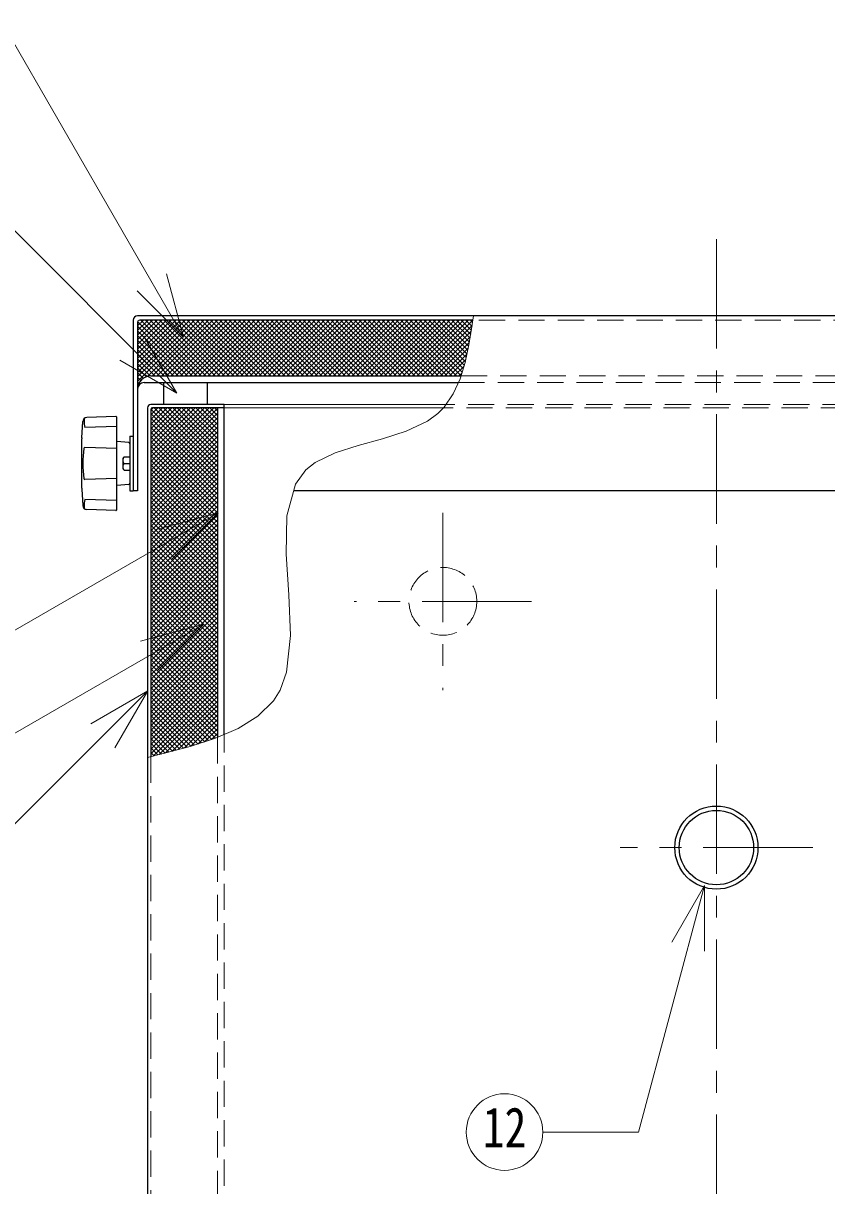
# Model space of a CAD drawing. Units: millimetres at full size, sheet at 1:10; details may follow other scales. Extents: x -2123 to 1927, y -1358 to 1452.
# Drawn here: x -1790 to -1422, y -520 to 11 of the extents above; entities that cross this region are included whole.
import ezdxf
from ezdxf.enums import TextEntityAlignment as Align

# ---------------------------------------------------------------- set-up
doc = ezdxf.new("R2010")
doc.units = ezdxf.units.MM
doc.header["$LTSCALE"] = 10
doc.linetypes.add('CHAIN1', pattern=[8, 5, -1, 1, -1])
doc.linetypes.add('DASHED1', pattern=[1.8, 1.2, -0.6])
doc.layers.add('0-0', color=7, linetype='Continuous', lineweight=18)
doc.styles.add('ＭＳ ゴシック', font='')
doc.styles.get('ＭＳ ゴシック').set_extended_font_data('MS Gothic')

msp = doc.modelspace()

# ---------------------------------------------------------------- linework, layer by layer
at = {"layer": '0-0'}
for p, q in [((-1716.29, -132.35), (-1799.11, 11.09)), ((-1719.4, -157.9), (-1805.96, -71.35)), ((-1716.29, -132.35), (-1724.05, -103.37)), ((-1716.29, -132.35), (-1737.5, -111.14)), ((-1719.4, -157.9), (-1734.4, -131.92)), ((-1719.4, -157.9), (-1745.39, -142.9)), ((-1700.49, -212.62), (-1812.37, -277.21)), ((-1700.49, -212.62), (-1729.47, -220.38)), ((-1700.49, -212.62), (-1721.71, -233.83)), ((-1707.06, -263.47), (-1830.3, -334.62)), ((-1707.06, -263.47), (-1736.03, -271.24)), ((-1707.06, -263.47), (-1728.27, -284.68)), ((-1732.7, -293.98), (-1823.55, -384.84)), ((-1732.7, -293.98), (-1758.68, -308.98)), ((-1732.7, -293.98), (-1747.7, -319.96)), ((-1478.23, -382.87), (-1508.43, -495.58)), ((-1478.23, -382.87), (-1493.23, -408.85)), ((-1478.23, -382.87), (-1478.23, -412.87)), ((-1552.11, -495.58), (-1508.43, -495.58))]:
    msp.add_line(p, q, dxfattribs=at)
at = {"layer": '0-0', "color": 4, "linetype": 'CHAIN1', "lineweight": 9}
for p, q in [((-1472.8, -87.59), (-1472.8, -818.09)), ((-1597.8, -212.59), (-1597.8, -293.59)), ((-1557.3, -253.09), (-1638.3, -253.09)), ((-1428.8, -365.59), (-1516.8, -365.59))]:
    msp.add_line(p, q, dxfattribs=at)
at = {"layer": '0-0', "color": 5, "lineweight": 25}
for p, q in [((-1739.3, -124.59), (-1739.3, -202.59)), ((-1737.3, -125.59), (-1737.3, -202.59)), ((-1584.05, -124.59), (-1736.3, -124.59)), ((-1734.3, -153.09), (-1590.7, -153.09)), ((-1731.3, -150.09), (-1589.54, -150.09)), ((-1725.3, -163.09), (-1725.3, -153.09)), ((-1705.3, -163.09), (-1705.3, -153.09)), ((-1732.8, -164.59), (-1732.8, -753.59)), ((-1697.8, -163.09), (-1731.3, -163.09)), ((-1697.8, -164.59), (-1730.55, -164.59)), ((-1700.8, -164.59), (-1700.8, -315.23)), ((-1697.8, -313.94), (-1697.8, -163.09)), ((-1747.32, -168.62), (-1760.47, -169.05)), ((-1746.8, -211.05), (-1746.8, -169.12)), ((-1731.3, -165.34), (-1731.3, -324.05)), ((-1762.79, -178.32), (-1762.4, -170.94)), ((-1746.8, -173.15), (-1761.35, -173.64)), ((-1762.8, -201.32), (-1762.8, -178.85)), ((-1741.26, -180.55), (-1746.8, -180.09)), ((-1740.8, -177.59), (-1739.3, -177.59)), ((-1746.8, -183.23), (-1761.35, -182.75)), ((-1744.05, -187.74), (-1744.05, -192.44)), ((-1743.43, -187.09), (-1740.8, -187.09)), ((-1743.43, -190.09), (-1740.8, -190.09)), ((-1743.43, -193.09), (-1740.8, -193.09)), ((-1762.79, -201.85), (-1762.4, -209.23)), ((-1746.8, -196.94), (-1761.35, -197.43)), ((-1741.26, -199.62), (-1746.8, -200.09)), ((-1746.8, -207.02), (-1761.35, -206.54)), ((-1737.3, -202.59), (-1739.3, -202.59)), ((-1206.3, -202.59), (-1665.99, -202.59)), ((-1747.32, -211.55), (-1760.47, -211.13))]:
    msp.add_line(p, q, dxfattribs=at)
at = {"layer": '0-0', "color": 4, "lineweight": 9}
for p, q in [((-1737.3, -152.67), (-1709.21, -124.59)), ((-1737.3, -150.55), (-1711.33, -124.59)), ((-1737.3, -148.43), (-1713.46, -124.59)), ((-1737.3, -146.31), (-1715.58, -124.59)), ((-1737.3, -144.19), (-1717.7, -124.59)), ((-1737.3, -142.07), (-1719.82, -124.59)), ((-1737.3, -139.95), (-1721.94, -124.59)), ((-1737.3, -137.83), (-1724.06, -124.59)), ((-1737.3, -135.7), (-1726.18, -124.59)), ((-1737.3, -133.58), (-1728.3, -124.59)), ((-1737.3, -131.46), (-1730.43, -124.59)), ((-1737.3, -129.34), (-1732.55, -124.59)), ((-1737.3, -127.22), (-1734.67, -124.59)), ((-1737.3, -127.34), (-1714.55, -150.09)), ((-1737.25, -125.27), (-1712.43, -150.09)), ((-1735.81, -124.59), (-1710.31, -150.09)), ((-1733.69, -124.59), (-1708.19, -150.09)), ((-1732.78, -150.27), (-1707.09, -124.59)), ((-1731.57, -124.59), (-1706.07, -150.09)), ((-1730.47, -150.09), (-1704.97, -124.59)), ((-1729.45, -124.59), (-1703.95, -150.09)), ((-1728.35, -150.09), (-1702.85, -124.59)), ((-1727.33, -124.59), (-1701.83, -150.09)), ((-1726.23, -150.09), (-1700.73, -124.59)), ((-1725.2, -124.59), (-1699.7, -150.09)), ((-1724.11, -150.09), (-1698.61, -124.59)), ((-1723.08, -124.59), (-1697.58, -150.09)), ((-1721.99, -150.09), (-1696.49, -124.59)), ((-1720.96, -124.59), (-1695.46, -150.09)), ((-1719.86, -150.09), (-1694.36, -124.59)), ((-1718.84, -124.59), (-1693.34, -150.09)), ((-1717.74, -150.09), (-1692.24, -124.59)), ((-1716.72, -124.59), (-1691.22, -150.09)), ((-1715.62, -150.09), (-1690.12, -124.59)), ((-1714.6, -124.59), (-1689.1, -150.09)), ((-1713.5, -150.09), (-1688, -124.59)), ((-1712.48, -124.59), (-1686.98, -150.09)), ((-1711.38, -150.09), (-1685.88, -124.59)), ((-1710.36, -124.59), (-1684.86, -150.09)), ((-1709.26, -150.09), (-1683.76, -124.59)), ((-1708.23, -124.59), (-1682.73, -150.09)), ((-1707.14, -150.09), (-1681.64, -124.59)), ((-1706.11, -124.59), (-1680.61, -150.09)), ((-1705.01, -150.09), (-1679.51, -124.59)), ((-1703.99, -124.59), (-1678.49, -150.09)), ((-1702.89, -150.09), (-1677.39, -124.59)), ((-1701.87, -124.59), (-1676.37, -150.09)), ((-1700.77, -150.09), (-1675.27, -124.59)), ((-1699.75, -124.59), (-1674.25, -150.09)), ((-1698.65, -150.09), (-1673.15, -124.59)), ((-1697.63, -124.59), (-1672.13, -150.09)), ((-1696.53, -150.09), (-1671.03, -124.59)), ((-1695.51, -124.59), (-1670.01, -150.09)), ((-1694.41, -150.09), (-1668.91, -124.59)), ((-1693.38, -124.59), (-1667.88, -150.09)), ((-1692.29, -150.09), (-1666.79, -124.59)), ((-1691.26, -124.59), (-1665.76, -150.09)), ((-1690.17, -150.09), (-1664.67, -124.59)), ((-1689.14, -124.59), (-1663.64, -150.09)), ((-1688.04, -150.09), (-1662.54, -124.59)), ((-1687.02, -124.59), (-1661.52, -150.09)), ((-1685.92, -150.09), (-1660.42, -124.59)), ((-1684.9, -124.59), (-1659.4, -150.09)), ((-1683.8, -150.09), (-1658.3, -124.59)), ((-1682.78, -124.59), (-1657.28, -150.09)), ((-1681.68, -150.09), (-1656.18, -124.59)), ((-1680.66, -124.59), (-1655.16, -150.09)), ((-1679.56, -150.09), (-1654.06, -124.59)), ((-1678.54, -124.59), (-1653.04, -150.09)), ((-1677.44, -150.09), (-1651.94, -124.59)), ((-1676.41, -124.59), (-1650.91, -150.09)), ((-1675.32, -150.09), (-1649.82, -124.59)), ((-1674.29, -124.59), (-1648.79, -150.09)), ((-1673.19, -150.09), (-1647.69, -124.59)), ((-1672.17, -124.59), (-1646.67, -150.09)), ((-1671.07, -150.09), (-1645.57, -124.59)), ((-1670.05, -124.59), (-1644.55, -150.09)), ((-1668.95, -150.09), (-1643.45, -124.59)), ((-1667.93, -124.59), (-1642.43, -150.09)), ((-1666.83, -150.09), (-1641.33, -124.59)), ((-1665.81, -124.59), (-1640.31, -150.09)), ((-1664.71, -150.09), (-1639.21, -124.59)), ((-1663.69, -124.59), (-1638.19, -150.09)), ((-1662.59, -150.09), (-1637.09, -124.59)), ((-1661.57, -124.59), (-1636.07, -150.09)), ((-1660.47, -150.09), (-1634.97, -124.59)), ((-1659.44, -124.59), (-1633.94, -150.09)), ((-1658.35, -150.09), (-1632.85, -124.59)), ((-1657.32, -124.59), (-1631.82, -150.09)), ((-1656.22, -150.09), (-1630.72, -124.59)), ((-1655.2, -124.59), (-1629.7, -150.09)), ((-1654.1, -150.09), (-1628.6, -124.59)), ((-1653.08, -124.59), (-1627.58, -150.09)), ((-1651.98, -150.09), (-1626.48, -124.59)), ((-1650.96, -124.59), (-1625.46, -150.09)), ((-1649.86, -150.09), (-1624.36, -124.59)), ((-1648.84, -124.59), (-1623.34, -150.09)), ((-1647.74, -150.09), (-1622.24, -124.59)), ((-1646.72, -124.59), (-1621.22, -150.09)), ((-1645.62, -150.09), (-1620.12, -124.59)), ((-1644.59, -124.59), (-1619.09, -150.09)), ((-1643.5, -150.09), (-1618, -124.59)), ((-1642.47, -124.59), (-1616.97, -150.09)), ((-1641.37, -150.09), (-1615.87, -124.59)), ((-1640.35, -124.59), (-1614.85, -150.09)), ((-1639.25, -150.09), (-1613.75, -124.59)), ((-1638.23, -124.59), (-1612.73, -150.09)), ((-1637.13, -150.09), (-1611.63, -124.59)), ((-1636.11, -124.59), (-1610.61, -150.09)), ((-1635.01, -150.09), (-1609.51, -124.59)), ((-1633.99, -124.59), (-1608.49, -150.09)), ((-1632.89, -150.09), (-1607.39, -124.59)), ((-1631.87, -124.59), (-1606.37, -150.09)), ((-1630.77, -150.09), (-1605.27, -124.59)), ((-1629.75, -124.59), (-1604.25, -150.09)), ((-1628.65, -150.09), (-1603.15, -124.59)), ((-1627.62, -124.59), (-1602.12, -150.09)), ((-1626.53, -150.09), (-1601.03, -124.59)), ((-1625.5, -124.59), (-1600, -150.09)), ((-1624.4, -150.09), (-1598.9, -124.59)), ((-1623.38, -124.59), (-1597.88, -150.09)), ((-1622.28, -150.09), (-1596.78, -124.59)), ((-1621.26, -124.59), (-1595.76, -150.09)), ((-1620.16, -150.09), (-1594.66, -124.59)), ((-1619.14, -124.59), (-1593.64, -150.09)), ((-1618.04, -150.09), (-1592.54, -124.59)), ((-1617.02, -124.59), (-1591.52, -150.09)), ((-1615.92, -150.09), (-1590.42, -124.59)), ((-1614.9, -124.59), (-1589.51, -149.97)), ((-1613.8, -150.09), (-1588.3, -124.59)), ((-1612.77, -124.59), (-1589.01, -148.35)), ((-1611.68, -150.09), (-1586.18, -124.59)), ((-1610.65, -124.59), (-1588.51, -146.73)), ((-1609.56, -150.09), (-1584.06, -124.59)), ((-1608.53, -124.59), (-1588.02, -145.1)), ((-1607.43, -150.09), (-1584.43, -127.08)), ((-1606.41, -124.59), (-1587.55, -143.45)), ((-1604.29, -124.59), (-1587.17, -141.71)), ((-1602.17, -124.59), (-1586.79, -139.96)), ((-1600.05, -124.59), (-1586.41, -138.22)), ((-1597.93, -124.59), (-1586.03, -136.48)), ((-1595.8, -124.59), (-1585.7, -134.69)), ((-1593.68, -124.59), (-1585.4, -132.87)), ((-1591.56, -124.59), (-1585.09, -131.06)), ((-1589.44, -124.59), (-1584.78, -129.24)), ((-1587.32, -124.59), (-1584.48, -127.43)), ((-1585.2, -124.59), (-1584.2, -125.58)), ((-1737.3, -129.46), (-1716.68, -150.09)), ((-1737.3, -131.58), (-1718.8, -150.09)), ((-1605.31, -150.09), (-1584.85, -129.62)), ((-1603.19, -150.09), (-1585.28, -132.17)), ((-1737.3, -133.7), (-1720.92, -150.09)), ((-1737.3, -135.82), (-1723.04, -150.09)), ((-1737.3, -137.95), (-1725.16, -150.09)), ((-1601.07, -150.09), (-1585.71, -134.72)), ((-1598.95, -150.09), (-1586.22, -137.36)), ((-1737.3, -140.07), (-1727.28, -150.09)), ((-1737.3, -142.19), (-1729.4, -150.09)), ((-1596.83, -150.09), (-1586.81, -140.07)), ((-1594.71, -150.09), (-1587.4, -142.78)), ((-1737.3, -144.31), (-1731.52, -150.09)), ((-1737.3, -146.43), (-1733.3, -150.43)), ((-1737.3, -148.55), (-1734.71, -151.15)), ((-1592.58, -150.09), (-1588.2, -145.7)), ((-1737.3, -150.67), (-1735.83, -152.15)), ((-1737.3, -152.8), (-1736.68, -153.42)), ((-1590.46, -150.09), (-1589.14, -148.76)), ((-1737.3, -154.8), (-1737.12, -154.61)), ((-1737.3, -154.92), (-1737.2, -155.01)), ((-1731.3, -193.34), (-1702.54, -164.59)), ((-1731.3, -191.22), (-1704.67, -164.59)), ((-1731.3, -189.1), (-1706.79, -164.59)), ((-1731.3, -186.98), (-1708.91, -164.59)), ((-1731.3, -184.86), (-1711.03, -164.59)), ((-1731.3, -182.74), (-1713.15, -164.59)), ((-1731.3, -180.62), (-1715.27, -164.59)), ((-1731.3, -178.49), (-1717.39, -164.59)), ((-1731.3, -176.37), (-1719.51, -164.59)), ((-1731.3, -174.25), (-1721.64, -164.59)), ((-1731.3, -172.13), (-1723.76, -164.59)), ((-1731.3, -170.01), (-1725.88, -164.59)), ((-1731.3, -167.89), (-1728, -164.59)), ((-1731.3, -165.77), (-1730.12, -164.59)), ((-1729.75, -164.59), (-1700.8, -193.54)), ((-1727.63, -164.59), (-1700.8, -191.42)), ((-1725.51, -164.59), (-1700.8, -189.3)), ((-1723.39, -164.59), (-1700.8, -187.17)), ((-1721.27, -164.59), (-1700.8, -185.05)), ((-1719.15, -164.59), (-1700.8, -182.93)), ((-1717.02, -164.59), (-1700.8, -180.81)), ((-1714.9, -164.59), (-1700.8, -178.69)), ((-1712.78, -164.59), (-1700.8, -176.57)), ((-1710.66, -164.59), (-1700.8, -174.45)), ((-1708.54, -164.59), (-1700.8, -172.32)), ((-1706.42, -164.59), (-1700.8, -170.2)), ((-1704.3, -164.59), (-1700.8, -168.08)), ((-1702.18, -164.59), (-1700.8, -165.96)), ((-1596.35, -163.09), (-1697.8, -163.09)), ((-1597.48, -164.59), (-1697.8, -164.59)), ((-1731.3, -195.47), (-1700.8, -164.97)), ((-1731.3, -197.59), (-1700.8, -167.09)), ((-1731.3, -167.28), (-1700.8, -197.78)), ((-1731.3, -199.71), (-1700.8, -169.21)), ((-1731.3, -169.4), (-1700.8, -199.9)), ((-1731.28, -165.18), (-1700.8, -195.66)), ((-1731.3, -201.83), (-1700.8, -171.33)), ((-1731.3, -171.52), (-1700.8, -202.02)), ((-1731.3, -203.95), (-1700.8, -173.45)), ((-1731.3, -173.64), (-1700.8, -204.14)), ((-1731.3, -206.07), (-1700.8, -175.57)), ((-1731.3, -175.77), (-1700.8, -206.27)), ((-1731.3, -208.19), (-1700.8, -177.69)), ((-1731.3, -177.89), (-1700.8, -208.39)), ((-1731.3, -210.31), (-1700.8, -179.81)), ((-1731.3, -180.01), (-1700.8, -210.51)), ((-1731.3, -212.44), (-1700.8, -181.94)), ((-1731.3, -182.13), (-1700.8, -212.63)), ((-1731.3, -214.56), (-1700.8, -184.06)), ((-1731.3, -184.25), (-1700.8, -214.75)), ((-1731.3, -216.68), (-1700.8, -186.18)), ((-1731.3, -186.37), (-1700.8, -216.87)), ((-1731.3, -218.8), (-1700.8, -188.3)), ((-1731.3, -188.49), (-1700.8, -218.99)), ((-1731.3, -220.92), (-1700.8, -190.42)), ((-1731.3, -190.61), (-1700.8, -221.11)), ((-1731.3, -223.04), (-1700.8, -192.54)), ((-1731.3, -192.74), (-1700.8, -223.24)), ((-1731.3, -225.16), (-1700.8, -194.66)), ((-1731.3, -194.86), (-1700.8, -225.36)), ((-1731.3, -227.29), (-1700.8, -196.79)), ((-1731.3, -196.98), (-1700.8, -227.48)), ((-1731.3, -229.41), (-1700.8, -198.91)), ((-1731.3, -199.1), (-1700.8, -229.6)), ((-1731.3, -231.53), (-1700.8, -201.03)), ((-1731.3, -201.22), (-1700.8, -231.72)), ((-1731.3, -233.65), (-1700.8, -203.15)), ((-1731.3, -203.34), (-1700.8, -233.84)), ((-1731.3, -235.77), (-1700.8, -205.27)), ((-1731.3, -205.46), (-1700.8, -235.96)), ((-1731.3, -237.89), (-1700.8, -207.39)), ((-1731.3, -207.59), (-1700.8, -238.09)), ((-1731.3, -240.01), (-1700.8, -209.51)), ((-1731.3, -209.71), (-1700.8, -240.21)), ((-1731.3, -242.13), (-1700.8, -211.63)), ((-1731.3, -211.83), (-1700.8, -242.33)), ((-1731.3, -244.26), (-1700.8, -213.76)), ((-1731.3, -213.95), (-1700.8, -244.45)), ((-1731.3, -246.38), (-1700.8, -215.88)), ((-1731.3, -216.07), (-1700.8, -246.57)), ((-1731.3, -248.5), (-1700.8, -218)), ((-1731.3, -218.19), (-1700.8, -248.69)), ((-1731.3, -250.62), (-1700.8, -220.12)), ((-1731.3, -220.31), (-1700.8, -250.81)), ((-1731.3, -252.74), (-1700.8, -222.24)), ((-1731.3, -222.43), (-1700.8, -252.93)), ((-1731.3, -254.86), (-1700.8, -224.36)), ((-1731.3, -224.56), (-1700.8, -255.06)), ((-1731.3, -256.98), (-1700.8, -226.48)), ((-1731.3, -226.68), (-1700.8, -257.18)), ((-1731.3, -259.1), (-1700.8, -228.6)), ((-1731.3, -228.8), (-1700.8, -259.3)), ((-1731.3, -261.23), (-1700.8, -230.73)), ((-1731.3, -230.92), (-1700.8, -261.42)), ((-1731.3, -263.35), (-1700.8, -232.85)), ((-1731.3, -233.04), (-1700.8, -263.54)), ((-1731.3, -265.47), (-1700.8, -234.97)), ((-1731.3, -235.16), (-1700.8, -265.66)), ((-1731.3, -267.59), (-1700.8, -237.09)), ((-1731.3, -237.28), (-1700.8, -267.78)), ((-1731.3, -269.71), (-1700.8, -239.21)), ((-1731.3, -239.41), (-1700.8, -269.91)), ((-1731.3, -271.83), (-1700.8, -241.33)), ((-1731.3, -241.53), (-1700.8, -272.03)), ((-1731.3, -273.95), (-1700.8, -243.45)), ((-1731.3, -243.65), (-1700.8, -274.15)), ((-1731.3, -276.08), (-1700.8, -245.58)), ((-1731.3, -245.77), (-1700.8, -276.27)), ((-1731.3, -278.2), (-1700.8, -247.7)), ((-1731.3, -247.89), (-1700.8, -278.39)), ((-1731.3, -280.32), (-1700.8, -249.82)), ((-1731.3, -250.01), (-1700.8, -280.51)), ((-1731.3, -282.44), (-1700.8, -251.94)), ((-1731.3, -252.13), (-1700.8, -282.63)), ((-1731.3, -284.56), (-1700.8, -254.06)), ((-1731.3, -254.25), (-1700.8, -284.75)), ((-1731.3, -286.68), (-1700.8, -256.18)), ((-1731.3, -256.38), (-1700.8, -286.88)), ((-1731.3, -288.8), (-1700.8, -258.3)), ((-1731.3, -258.5), (-1700.8, -289)), ((-1731.3, -290.92), (-1700.8, -260.42)), ((-1731.3, -260.62), (-1700.8, -291.12)), ((-1731.3, -293.05), (-1700.8, -262.55)), ((-1731.3, -262.74), (-1700.8, -293.24)), ((-1731.3, -295.17), (-1700.8, -264.67)), ((-1731.3, -264.86), (-1700.8, -295.36)), ((-1731.3, -297.29), (-1700.8, -266.79)), ((-1731.3, -266.98), (-1700.8, -297.48)), ((-1731.3, -299.41), (-1700.8, -268.91)), ((-1731.3, -269.1), (-1700.8, -299.6)), ((-1731.3, -301.53), (-1700.8, -271.03)), ((-1731.3, -271.23), (-1700.8, -301.73)), ((-1731.3, -303.65), (-1700.8, -273.15)), ((-1731.3, -273.35), (-1700.8, -303.85)), ((-1731.3, -305.77), (-1700.8, -275.27)), ((-1731.3, -275.47), (-1700.8, -305.97)), ((-1731.3, -307.9), (-1700.8, -277.4)), ((-1731.3, -277.59), (-1700.8, -308.09)), ((-1731.3, -310.02), (-1700.8, -279.52)), ((-1731.3, -279.71), (-1700.8, -310.21)), ((-1731.3, -312.14), (-1700.8, -281.64)), ((-1731.3, -281.83), (-1700.8, -312.33)), ((-1731.3, -314.26), (-1700.8, -283.76)), ((-1731.3, -283.95), (-1700.8, -314.45)), ((-1731.3, -316.38), (-1700.8, -285.88)), ((-1731.3, -286.07), (-1701.74, -315.64)), ((-1731.3, -318.5), (-1700.8, -288)), ((-1731.3, -288.2), (-1703.34, -316.16)), ((-1731.3, -320.62), (-1700.8, -290.12)), ((-1731.3, -290.32), (-1704.95, -316.67)), ((-1731.3, -322.74), (-1700.8, -292.24)), ((-1731.3, -292.44), (-1706.55, -317.19)), ((-1731.3, -294.56), (-1708.15, -317.71)), ((-1731.3, -296.68), (-1709.76, -318.23)), ((-1730.22, -323.78), (-1700.8, -294.37)), ((-1727.4, -323.09), (-1700.8, -296.49)), ((-1731.3, -298.8), (-1711.36, -318.74)), ((-1731.3, -300.92), (-1712.96, -319.26)), ((-1724.56, -322.36), (-1700.8, -298.61)), ((-1721.67, -321.6), (-1700.8, -300.73)), ((-1731.3, -303.04), (-1714.62, -319.72)), ((-1731.3, -305.17), (-1716.3, -320.17)), ((-1731.3, -307.29), (-1717.97, -320.61)), ((-1718.78, -320.83), (-1700.8, -302.85)), ((-1715.89, -320.06), (-1700.8, -304.97)), ((-1712.97, -319.26), (-1700.8, -307.09)), ((-1731.3, -309.41), (-1719.65, -321.06)), ((-1731.3, -311.53), (-1721.33, -321.51)), ((-1709.84, -318.25), (-1700.8, -309.22)), ((-1706.71, -317.24), (-1700.8, -311.34)), ((-1731.3, -313.65), (-1723, -321.95)), ((-1731.3, -315.77), (-1724.68, -322.4)), ((-1731.3, -317.89), (-1726.37, -322.83)), ((-1703.57, -316.23), (-1700.8, -313.46)), ((-1731.3, -320.02), (-1728.07, -323.25)), ((-1731.3, -322.14), (-1729.77, -323.67))]:
    msp.add_line(p, q, dxfattribs=at)
at = {"layer": '0-0', "linetype": 'DASHED1'}
for p, q in [((-1209.3, -124.59), (-1584.05, -124.59)), ((-1590.7, -153.09), (-1211.3, -153.09)), ((-1589.54, -150.09), (-1214.3, -150.09)), ((-1215.05, -164.59), (-1597.48, -164.59)), ((-1214.3, -163.09), (-1596.35, -163.09)), ((-1700.8, -315.23), (-1700.8, -721.09)), ((-1697.8, -718.09), (-1697.8, -313.94)), ((-1731.3, -324.05), (-1731.3, -752.84))]:
    msp.add_line(p, q, dxfattribs=at)
at = {"layer": '0-0', "color": 5, "lineweight": 25}
for points in [[(-1208.3, -122.59), (-1583.75, -122.59), (-1737.3, -122.59)], [(-1740.8, -177.59), (-1740.8, -202.59), (-1739.3, -202.59)]]:
    msp.add_lwpolyline(points, dxfattribs=at)
at = {"layer": '0-0'}
msp.add_lwpolyline([(-1732.8, -324.42), (-1725.57, -322.63), (-1713.34, -319.38), (-1701.77, -315.65), (-1691.29, -311.13), (-1682.31, -305.53), (-1675.26, -298.53), (-1672.22, -293.71), (-1669.22, -285.41), (-1667.44, -268.66), (-1668.2, -250.16), (-1669.44, -231.43), (-1669.1, -214.02), (-1665.14, -199.46), (-1660.36, -192.93), (-1656.13, -189.59), (-1647.05, -185.17), (-1636.51, -181.79), (-1625.37, -178.74), (-1614.51, -175.29), (-1604.83, -170.7), (-1600.09, -167.24), (-1597.17, -164.27), (-1593.06, -158.31), (-1589.96, -151.46), (-1587.65, -143.91), (-1585.9, -135.86), (-1584.49, -127.5), (-1583.75, -122.59)], dxfattribs=at)
at = {"layer": '0-0', "color": 4, "linetype": 'DASHED1', "lineweight": 9}
msp.add_circle((-1597.8, -253.09), 15.5, dxfattribs=at)
at = {"layer": '0-0', "color": 5, "lineweight": 25}
for radius in [19, 17]:
    msp.add_circle((-1472.8, -365.59), radius, dxfattribs=at)
at = {"layer": '0-0'}
msp.add_circle((-1569.61, -495.58), 17.5, dxfattribs=at)
at = {"layer": '0-0', "color": 5, "lineweight": 25}
for centre, radius, start, end in [((-1737.3, -124.59), 2, 90, 180), ((-1731.3, -156.09), 6, 90, 180), ((-1734.3, -156.09), 3, 90, 180), ((-1731.3, -164.59), 1.5, 90, 180), ((-1730.55, -165.34), 0.75, 90, 180), ((-1760.4, -171.05), 2, 91.8458, 176.9809), ((-1759.73, -170.58), 2.07, 141.267, 176.9724), ((-1747.3, -169.12), 0.5, 0, 91.8458), ((-1751.84, -170.66), 9.96, 178.9094, 197.38), ((-1752.8, -178.85), 10, 176.9809, 180), ((-1741.3, -181.05), 0.5, 0, 85.2364), ((-1707.96, -190.09), 54.34, 172.7013, 187.2987), ((-1761.37, -183.25), 0.5, 88.0909, 172.7013), ((-1741.95, -188.59), 2.11, 134.6245, 225.3755), ((-1741.95, -191.59), 2.11, 134.6245, 225.3755), ((-1742.48, -188.62), 1.79, 121.6281, 150.7594), ((-1742.48, -191.56), 1.79, 209.2406, 238.3719), ((-1752.8, -201.32), 10, 180, 183.0191), ((-1761.37, -196.93), 0.5, 187.2987, 271.9092), ((-1741.3, -199.13), 0.5, 274.7636, 0), ((-1751.84, -209.51), 9.96, 162.62, 181.0906), ((-1760.4, -209.13), 2, 183.0191, 268.1542), ((-1759.73, -209.59), 2.07, 183.0276, 218.733), ((-1747.3, -211.05), 0.5, 268.1542, 0)]:
    msp.add_arc(centre, radius, start, end, dxfattribs=at)
at = {"layer": '0-0', "linetype": 'DASHED1'}
msp.add_arc((-1736.3, -125.59), 1, 90, 180, dxfattribs=at)

# ---------------------------------------------------------------- texts
at = {"layer": '0-0', "style": 'ＭＳ ゴシック', "width": 0.8}
msp.add_text('12', height=18.33, dxfattribs=at).set_placement((-1579.61, -508.08), align=Align.BOTTOM_LEFT)

doc.saveas('drawing.dxf')
